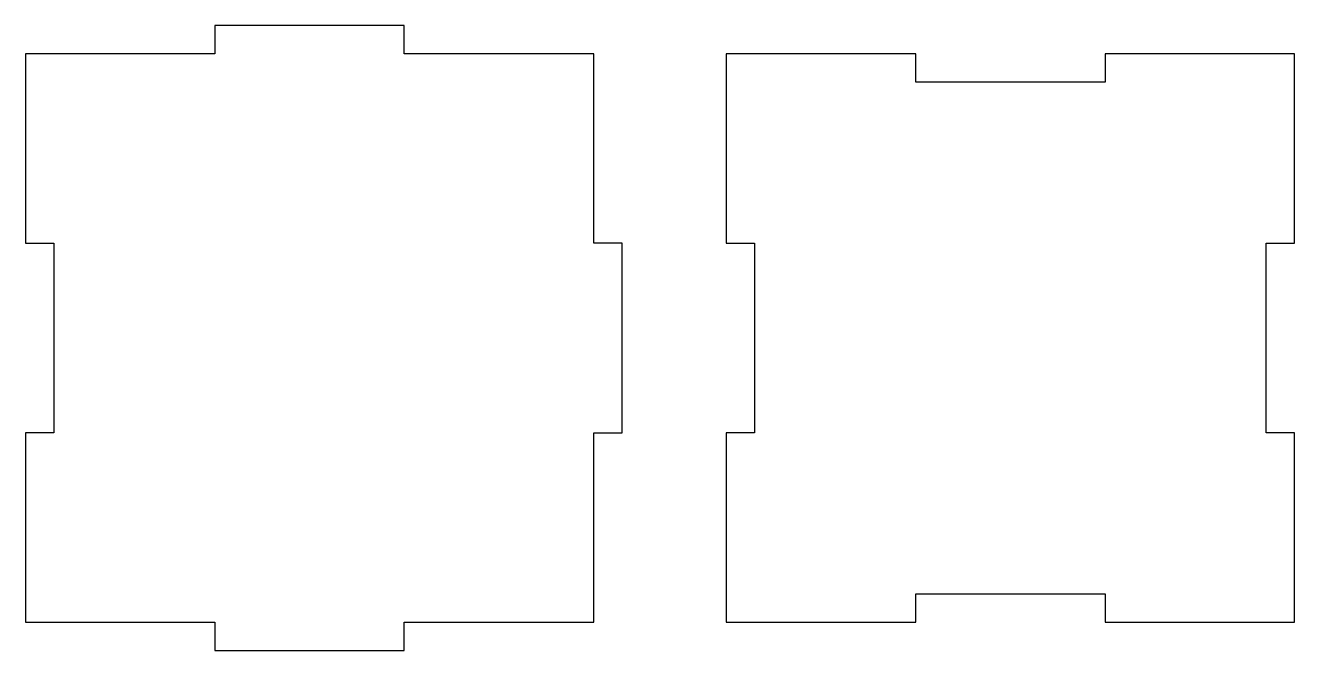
# Model space of a CAD drawing. Header units: millimetres. Extents: x 0 to 268, y -6 to 126.
import ezdxf

# ---------------------------------------------------------------- set-up
doc = ezdxf.new("R2010")
doc.units = ezdxf.units.MM

msp = doc.modelspace()

# ---------------------------------------------------------------- linework, layer by layer
for points in [[(0, 0), (40, 0), (40, -6), (80, -6), (80, 0), (120, 0), (120, 40), (126, 40), (126, 80), (120, 80), (120, 120), (80, 120), (80, 126), (40, 126), (40, 120), (0, 120), (0, 80), (6, 80), (6, 40), (0, 40)], [(147.96, 0), (187.96, 0), (187.96, 6), (227.96, 6), (227.96, 0), (267.96, 0), (267.96, 40), (261.96, 40), (261.96, 80), (267.96, 80), (267.96, 120), (227.96, 120), (227.96, 114), (187.96, 114), (187.96, 120), (147.96, 120), (147.96, 80), (153.96, 80), (153.96, 40), (147.96, 40)]]:
    msp.add_lwpolyline(points, close=True)

doc.saveas('drawing.dxf')
